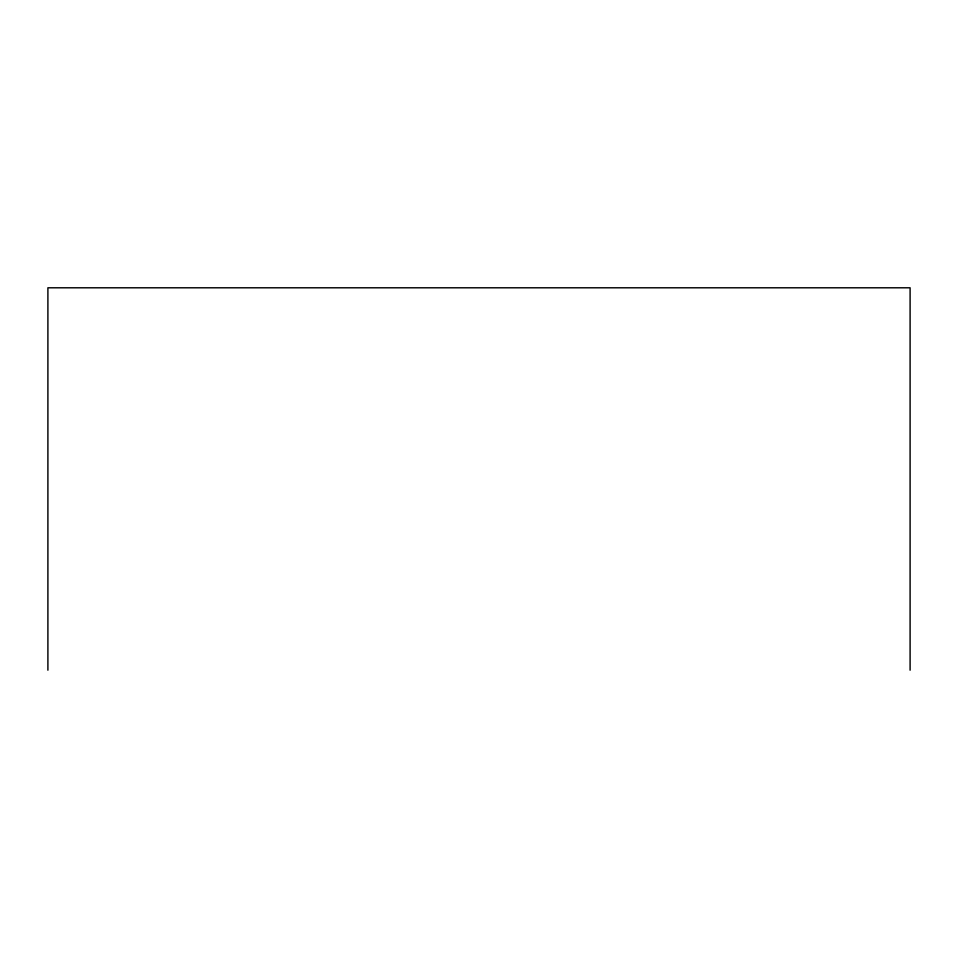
<?xml version="1.0" encoding="UTF-8"?>
<svg xmlns="http://www.w3.org/2000/svg" width="958" height="958" viewBox="0 0 958 958"><rect width="100%" height="100%" fill="white"/><g stroke="black" fill="none" stroke-linecap="round" stroke-linejoin="round"><path stroke-width="1.44" d="M910.1 670.205L910.1 287.795L47.9 287.795L47.9 670.205"/></g></svg>
